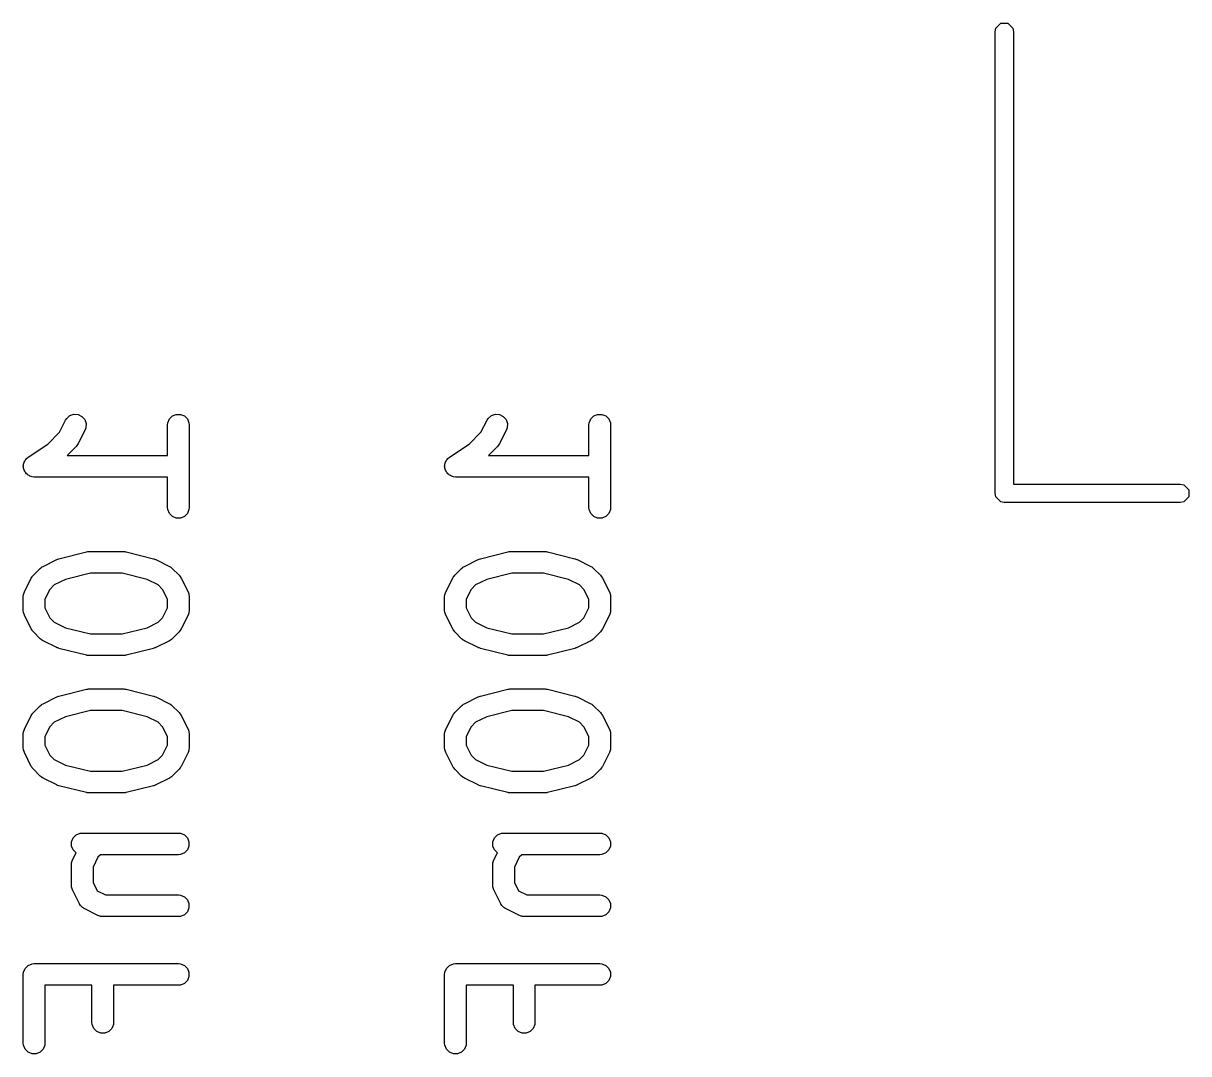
# Model space of a CAD drawing. Header units: millimetres. Extents: x 60 to 220, y -152 to -53.
# Drawn here: x 173.05 to 181.13, y -107.99 to -100.84 of the extents above; entities that cross this region are included whole.
import ezdxf

# ---------------------------------------------------------------- set-up
doc = ezdxf.new("R2010")
doc.units = ezdxf.units.MM
doc.layers.add('F.Silkscreen', color=41, linetype='CONTINUOUS', true_color=0xf2eda1)

msp = doc.modelspace()

# ---------------------------------------------------------------- linework, layer by layer
at = {"layer": 'F.Silkscreen', "linetype": 'CONTINUOUS'}
for p, q in [((179.7865, -100.9), (179.791334, -100.8757)), ((179.7865, -104.1), (179.7865, -100.9)), ((179.791334, -100.8757), (179.8257, -100.841334)), ((179.8257, -100.841334), (179.8743, -100.841334)), ((179.8743, -100.841334), (179.908666, -100.8757)), ((179.908666, -100.8757), (179.9135, -100.9)), ((179.9135, -100.9), (179.9135, -104.0365)), ((173.351283, -103.580468), (173.373391, -103.561295)), ((173.373391, -103.561295), (173.401152, -103.552041)), ((173.401152, -103.552041), (173.430342, -103.554115)), ((173.430342, -103.554115), (173.456517, -103.567203)), ((173.456517, -103.567203), (173.47569, -103.58931)), ((174.062459, -103.584784), (174.083151, -103.564092)), ((174.083151, -103.564092), (174.110187, -103.552893)), ((174.110187, -103.552893), (174.139451, -103.552893)), ((174.139451, -103.552893), (174.166487, -103.564092)), ((174.166487, -103.564092), (174.187179, -103.584784)), ((176.272283, -103.580468), (176.294391, -103.561295)), ((176.294391, -103.561295), (176.322152, -103.552041)), ((176.322152, -103.552041), (176.351342, -103.554115)), ((176.351342, -103.554115), (176.377517, -103.567203)), ((176.377517, -103.567203), (176.39669, -103.58931)), ((176.983459, -103.584784), (177.004151, -103.564092)), ((177.004151, -103.564092), (177.031187, -103.552893)), ((177.031187, -103.552893), (177.060451, -103.552893)), ((177.060451, -103.552893), (177.087487, -103.564092)), ((177.087487, -103.564092), (177.108179, -103.584784)), ((173.301275, -103.677263), (173.343451, -103.592911)), ((173.343451, -103.592911), (173.351283, -103.580468)), ((173.47569, -103.58931), (173.484944, -103.617072)), ((173.48287, -103.646262), (173.477615, -103.659993)), ((173.484944, -103.617072), (173.48287, -103.646262)), ((174.049819, -103.626452), (174.05126, -103.61182)), ((174.049819, -103.837166), (174.049819, -103.626452)), ((174.05126, -103.61182), (174.062459, -103.584784)), ((174.187179, -103.584784), (174.198378, -103.61182)), ((174.198378, -103.61182), (174.199819, -103.626452)), ((174.199819, -103.626452), (174.199819, -104.19788)), ((176.222275, -103.677263), (176.264451, -103.592911)), ((176.264451, -103.592911), (176.272283, -103.580468)), ((176.39669, -103.58931), (176.405944, -103.617072)), ((176.40387, -103.646262), (176.398615, -103.659993)), ((176.405944, -103.617072), (176.40387, -103.646262)), ((176.970819, -103.626452), (176.97226, -103.61182)), ((176.970819, -103.837166), (176.970819, -103.626452)), ((176.97226, -103.61182), (176.983459, -103.584784)), ((177.108179, -103.584784), (177.119378, -103.61182)), ((177.119378, -103.61182), (177.120819, -103.626452)), ((177.120819, -103.626452), (177.120819, -104.19788)), ((173.219894, -103.758643), (173.301275, -103.677263)), ((173.477615, -103.659993), (173.429996, -103.755231)), ((176.140894, -103.758643), (176.222275, -103.677263)), ((176.398615, -103.659993), (176.350996, -103.755231)), ((173.083216, -103.849762), (173.219894, -103.758643)), ((173.415947, -103.774723), (173.353504, -103.837166)), ((173.420667, -103.768972), (173.415947, -103.774723)), ((173.422164, -103.767674), (173.420667, -103.768972)), ((173.423583, -103.765419), (173.422164, -103.767674)), ((173.425275, -103.763358), (173.423583, -103.765419)), ((173.426033, -103.761525), (173.425275, -103.763358)), ((173.429996, -103.755231), (173.426033, -103.761525)), ((176.004216, -103.849762), (176.140894, -103.758643)), ((176.336947, -103.774723), (176.274504, -103.837166)), ((176.341667, -103.768972), (176.336947, -103.774723)), ((176.343164, -103.767674), (176.341667, -103.768972)), ((176.344583, -103.765419), (176.343164, -103.767674)), ((176.346275, -103.763358), (176.344583, -103.765419)), ((176.347033, -103.761525), (176.346275, -103.763358)), ((176.350996, -103.755231), (176.347033, -103.761525)), ((173.05126, -103.897534), (173.054101, -103.890673)), ((173.054101, -103.890673), (173.055558, -103.883393)), ((173.055558, -103.883393), (173.059646, -103.877287)), ((173.059646, -103.877287), (173.062459, -103.870498)), ((173.062459, -103.870498), (173.067709, -103.865247)), ((173.067709, -103.865247), (173.071841, -103.859078)), ((173.071841, -103.859078), (173.083099, -103.849857)), ((173.083099, -103.849857), (173.083151, -103.849806)), ((173.083151, -103.849806), (173.083173, -103.849796)), ((173.083173, -103.849796), (173.083216, -103.849762)), ((173.353504, -103.837166), (174.049819, -103.837166)), ((175.97226, -103.897534), (175.975101, -103.890673)), ((175.975101, -103.890673), (175.976558, -103.883393)), ((175.976558, -103.883393), (175.980646, -103.877287)), ((175.980646, -103.877287), (175.983459, -103.870498)), ((175.983459, -103.870498), (175.988709, -103.865247)), ((175.988709, -103.865247), (175.992841, -103.859078)), ((175.992841, -103.859078), (176.004099, -103.849857)), ((176.004099, -103.849857), (176.004151, -103.849806)), ((176.004151, -103.849806), (176.004173, -103.849796)), ((176.004173, -103.849796), (176.004216, -103.849762)), ((176.274504, -103.837166), (176.970819, -103.837166)), ((173.049819, -103.912087), (173.05126, -103.904882)), ((173.05126, -103.919371), (173.049819, -103.912087)), ((173.05126, -103.904882), (173.05126, -103.897534)), ((173.05126, -103.926798), (173.05126, -103.919371)), ((173.054072, -103.933586), (173.05126, -103.926798)), ((173.055498, -103.940795), (173.054072, -103.933586)), ((173.059617, -103.946973), (173.055498, -103.940795)), ((173.062459, -103.953834), (173.059617, -103.946973)), ((173.067654, -103.959029), (173.062459, -103.953834)), ((173.071731, -103.965144), (173.067654, -103.959029)), ((173.0779, -103.969275), (173.071731, -103.965144)), ((173.083151, -103.974526), (173.0779, -103.969275)), ((173.08994, -103.977338), (173.083151, -103.974526)), ((175.970819, -103.912087), (175.97226, -103.904882)), ((175.97226, -103.919371), (175.970819, -103.912087)), ((175.97226, -103.904882), (175.97226, -103.897534)), ((175.97226, -103.926798), (175.97226, -103.919371)), ((175.975072, -103.933586), (175.97226, -103.926798)), ((175.976498, -103.940795), (175.975072, -103.933586)), ((175.980617, -103.946973), (175.976498, -103.940795)), ((175.983459, -103.953834), (175.980617, -103.946973)), ((175.988654, -103.959029), (175.983459, -103.953834)), ((175.992731, -103.965144), (175.988654, -103.959029)), ((175.9989, -103.969275), (175.992731, -103.965144)), ((176.004151, -103.974526), (175.9989, -103.969275)), ((176.01094, -103.977338), (176.004151, -103.974526)), ((173.096046, -103.981427), (173.08994, -103.977338)), ((173.103326, -103.982883), (173.096046, -103.981427)), ((173.110187, -103.985725), (173.103326, -103.982883)), ((173.124663, -103.98715), (173.110187, -103.985725)), ((173.12474, -103.987166), (173.124663, -103.98715)), ((173.124766, -103.98716), (173.12474, -103.987166)), ((173.124819, -103.987166), (173.124766, -103.98716)), ((174.049819, -103.987166), (173.124819, -103.987166)), ((174.049819, -104.19788), (174.049819, -103.987166)), ((176.017046, -103.981427), (176.01094, -103.977338)), ((176.024326, -103.982883), (176.017046, -103.981427)), ((176.031187, -103.985725), (176.024326, -103.982883)), ((176.045663, -103.98715), (176.031187, -103.985725)), ((176.04574, -103.987166), (176.045663, -103.98715)), ((176.045766, -103.98716), (176.04574, -103.987166)), ((176.045819, -103.987166), (176.045766, -103.98716)), ((176.970819, -103.987166), (176.045819, -103.987166)), ((176.970819, -104.19788), (176.970819, -103.987166)), ((179.9135, -104.0365), (181.07, -104.0365)), ((181.07, -104.0365), (181.0943, -104.041334)), ((181.0943, -104.041334), (181.128666, -104.0757)), ((179.791334, -104.1243), (179.7865, -104.1)), ((179.8257, -104.158666), (179.791334, -104.1243)), ((181.128666, -104.1243), (181.0943, -104.158666)), ((181.128666, -104.0757), (181.128666, -104.1243)), ((174.05126, -104.212512), (174.049819, -104.19788)), ((174.062459, -104.239548), (174.05126, -104.212512)), ((174.198378, -104.212512), (174.187179, -104.239548)), ((174.199819, -104.19788), (174.198378, -104.212512)), ((176.97226, -104.212512), (176.970819, -104.19788)), ((176.983459, -104.239548), (176.97226, -104.212512)), ((177.119378, -104.212512), (177.108179, -104.239548)), ((177.120819, -104.19788), (177.119378, -104.212512)), ((179.85, -104.1635), (179.8257, -104.158666)), ((181.07, -104.1635), (179.85, -104.1635)), ((181.0943, -104.158666), (181.07, -104.1635)), ((174.083151, -104.26024), (174.062459, -104.239548)), ((174.110187, -104.271439), (174.083151, -104.26024)), ((174.139451, -104.271439), (174.110187, -104.271439)), ((174.166487, -104.26024), (174.139451, -104.271439)), ((174.187179, -104.239548), (174.166487, -104.26024)), ((177.004151, -104.26024), (176.983459, -104.239548)), ((177.031187, -104.271439), (177.004151, -104.26024)), ((177.060451, -104.271439), (177.031187, -104.271439)), ((177.087487, -104.26024), (177.060451, -104.271439)), ((177.108179, -104.239548), (177.087487, -104.26024)), ((173.297105, -104.553691), (173.487581, -104.506072)), ((173.487581, -104.506072), (173.490117, -104.505696)), ((173.490117, -104.505696), (173.491139, -104.505274)), ((173.491139, -104.505274), (173.496651, -104.504731)), ((173.496651, -104.504731), (173.502125, -104.503922)), ((173.502125, -104.503922), (173.503217, -104.504084)), ((173.503217, -104.504084), (173.505771, -104.503833)), ((173.505771, -104.503833), (173.743866, -104.503833)), ((173.743866, -104.503833), (173.746419, -104.504084)), ((173.746419, -104.504084), (173.747512, -104.503922)), ((173.747512, -104.503922), (173.752985, -104.504731)), ((173.752985, -104.504731), (173.758498, -104.505274)), ((173.758498, -104.505274), (173.759519, -104.505696)), ((173.759519, -104.505696), (173.762056, -104.506072)), ((173.762056, -104.506072), (173.952532, -104.553691)), ((176.218105, -104.553691), (176.408581, -104.506072)), ((176.408581, -104.506072), (176.411117, -104.505696)), ((176.411117, -104.505696), (176.412139, -104.505274)), ((176.412139, -104.505274), (176.417651, -104.504731)), ((176.417651, -104.504731), (176.423125, -104.503922)), ((176.423125, -104.503922), (176.424217, -104.504084)), ((176.424217, -104.504084), (176.426771, -104.503833)), ((176.426771, -104.503833), (176.664866, -104.503833)), ((176.664866, -104.503833), (176.667419, -104.504084)), ((176.667419, -104.504084), (176.668512, -104.503922)), ((176.668512, -104.503922), (176.673985, -104.504731)), ((176.673985, -104.504731), (176.679498, -104.505274)), ((176.679498, -104.505274), (176.680519, -104.505696)), ((176.680519, -104.505696), (176.683056, -104.506072)), ((176.683056, -104.506072), (176.873532, -104.553691)), ((173.119405, -104.668657), (173.167024, -104.621038)), ((173.167024, -104.621038), (173.172773, -104.616319)), ((173.172773, -104.616319), (173.174073, -104.614821)), ((173.174073, -104.614821), (173.176332, -104.613399)), ((173.176332, -104.613399), (173.178389, -104.611711)), ((173.178389, -104.611711), (173.180216, -104.610953)), ((173.180216, -104.610953), (173.186516, -104.606989)), ((173.186516, -104.606989), (173.281754, -104.55937)), ((173.281754, -104.55937), (173.282823, -104.55896)), ((173.282823, -104.55896), (173.283259, -104.558638)), ((173.283259, -104.558638), (173.289395, -104.556445)), ((173.289395, -104.556445), (173.295485, -104.554115)), ((173.295485, -104.554115), (173.296025, -104.554076)), ((173.296025, -104.554076), (173.297105, -104.553691)), ((173.952532, -104.553691), (173.953611, -104.554076)), ((173.953611, -104.554076), (173.954151, -104.554115)), ((173.954151, -104.554115), (173.960232, -104.556442)), ((173.960232, -104.556442), (173.966378, -104.558638)), ((173.966378, -104.558638), (173.966813, -104.55896)), ((173.966813, -104.55896), (173.967883, -104.55937)), ((173.967883, -104.55937), (174.063121, -104.606989)), ((174.063121, -104.606989), (174.069417, -104.610952)), ((174.069417, -104.610952), (174.071247, -104.61171)), ((174.071247, -104.61171), (174.073305, -104.613399)), ((174.073305, -104.613399), (174.075564, -104.614821)), ((174.075564, -104.614821), (174.076863, -104.616319)), ((174.076863, -104.616319), (174.082612, -104.621037)), ((174.082612, -104.621037), (174.130232, -104.668656)), ((176.040405, -104.668657), (176.088024, -104.621038)), ((176.088024, -104.621038), (176.093773, -104.616319)), ((176.093773, -104.616319), (176.095073, -104.614821)), ((176.095073, -104.614821), (176.097332, -104.613399)), ((176.097332, -104.613399), (176.099389, -104.611711)), ((176.099389, -104.611711), (176.101216, -104.610953)), ((176.101216, -104.610953), (176.107516, -104.606989)), ((176.107516, -104.606989), (176.202754, -104.55937)), ((176.202754, -104.55937), (176.203823, -104.55896)), ((176.203823, -104.55896), (176.204259, -104.558638)), ((176.204259, -104.558638), (176.210395, -104.556445)), ((176.210395, -104.556445), (176.216485, -104.554115)), ((176.216485, -104.554115), (176.217025, -104.554076)), ((176.217025, -104.554076), (176.218105, -104.553691)), ((176.873532, -104.553691), (176.874611, -104.554076)), ((176.874611, -104.554076), (176.875151, -104.554115)), ((176.875151, -104.554115), (176.881232, -104.556442)), ((176.881232, -104.556442), (176.887378, -104.558638)), ((176.887378, -104.558638), (176.887813, -104.55896)), ((176.887813, -104.55896), (176.888883, -104.55937)), ((176.888883, -104.55937), (176.984121, -104.606989)), ((176.984121, -104.606989), (176.990417, -104.610952)), ((176.990417, -104.610952), (176.992247, -104.61171)), ((176.992247, -104.61171), (176.994305, -104.613399)), ((176.994305, -104.613399), (176.996564, -104.614821)), ((176.996564, -104.614821), (176.997863, -104.616319)), ((176.997863, -104.616319), (177.003612, -104.621037)), ((177.003612, -104.621037), (177.051232, -104.668656)), ((173.057737, -104.783387), (173.105356, -104.688149)), ((173.105356, -104.688149), (173.10932, -104.681849)), ((173.10932, -104.681849), (173.110078, -104.680022)), ((173.110078, -104.680022), (173.111766, -104.677965)), ((173.111766, -104.677965), (173.113188, -104.675706)), ((173.113188, -104.675706), (173.114686, -104.674406)), ((173.114686, -104.674406), (173.119405, -104.668657)), ((173.341471, -104.697216), (173.264484, -104.73571)), ((173.515005, -104.653833), (173.341471, -104.697216)), ((173.734632, -104.653833), (173.515005, -104.653833)), ((173.908166, -104.697216), (173.734632, -104.653833)), ((173.985153, -104.73571), (173.908166, -104.697216)), ((174.130232, -104.668656), (174.13495, -104.674405)), ((174.13495, -104.674405), (174.13645, -104.675706)), ((174.13645, -104.675706), (174.137872, -104.677965)), ((174.137872, -104.677965), (174.13956, -104.680022)), ((174.13956, -104.680022), (174.140317, -104.681849)), ((174.140317, -104.681849), (174.144282, -104.688149)), ((174.144282, -104.688149), (174.191901, -104.783387)), ((175.978737, -104.783387), (176.026356, -104.688149)), ((176.026356, -104.688149), (176.03032, -104.681849)), ((176.03032, -104.681849), (176.031078, -104.680022)), ((176.031078, -104.680022), (176.032766, -104.677965)), ((176.032766, -104.677965), (176.034188, -104.675706)), ((176.034188, -104.675706), (176.035686, -104.674406)), ((176.035686, -104.674406), (176.040405, -104.668657)), ((176.262471, -104.697216), (176.185484, -104.73571)), ((176.436005, -104.653833), (176.262471, -104.697216)), ((176.655632, -104.653833), (176.436005, -104.653833)), ((176.829166, -104.697216), (176.655632, -104.653833)), ((176.906153, -104.73571), (176.829166, -104.697216)), ((177.051232, -104.668656), (177.05595, -104.674405)), ((177.05595, -104.674405), (177.05745, -104.675706)), ((177.05745, -104.675706), (177.058872, -104.677965)), ((177.058872, -104.677965), (177.06056, -104.680022)), ((177.06056, -104.680022), (177.061317, -104.681849)), ((177.061317, -104.681849), (177.065282, -104.688149)), ((177.065282, -104.688149), (177.112901, -104.783387)), ((173.234077, -104.766117), (173.199819, -104.834633)), ((173.264484, -104.73571), (173.234077, -104.766117)), ((174.015561, -104.766117), (173.985153, -104.73571)), ((174.049819, -104.834633), (174.015561, -104.766117)), ((176.155077, -104.766117), (176.120819, -104.834633)), ((176.185484, -104.73571), (176.155077, -104.766117)), ((176.936561, -104.766117), (176.906153, -104.73571)), ((176.970819, -104.834633), (176.936561, -104.766117)), ((173.049819, -104.816928), (173.05126, -104.802296)), ((173.049819, -104.912166), (173.049819, -104.816928)), ((173.05126, -104.802296), (173.052291, -104.799806)), ((173.052291, -104.799806), (173.052482, -104.797119)), ((173.052482, -104.797119), (173.057737, -104.783387)), ((173.199819, -104.834633), (173.199819, -104.894461)), ((174.049819, -104.894461), (174.049819, -104.834633)), ((174.191901, -104.783387), (174.197156, -104.797118)), ((174.197156, -104.797118), (174.197347, -104.799807)), ((174.197347, -104.799807), (174.198378, -104.802296)), ((174.198378, -104.802296), (174.199819, -104.816928)), ((174.199819, -104.816928), (174.199819, -104.912166)), ((175.970819, -104.816928), (175.97226, -104.802296)), ((175.970819, -104.912166), (175.970819, -104.816928)), ((175.97226, -104.802296), (175.973291, -104.799806)), ((175.973291, -104.799806), (175.973482, -104.797119)), ((175.973482, -104.797119), (175.978737, -104.783387)), ((176.120819, -104.834633), (176.120819, -104.894461)), ((176.970819, -104.894461), (176.970819, -104.834633)), ((177.112901, -104.783387), (177.118156, -104.797118)), ((177.118156, -104.797118), (177.118347, -104.799807)), ((177.118347, -104.799807), (177.119378, -104.802296)), ((177.119378, -104.802296), (177.120819, -104.816928)), ((177.120819, -104.816928), (177.120819, -104.912166)), ((173.05126, -104.926798), (173.049819, -104.912166)), ((173.052291, -104.929287), (173.05126, -104.926798)), ((173.052482, -104.931975), (173.052291, -104.929287)), ((173.057737, -104.945707), (173.052482, -104.931975)), ((173.199819, -104.894461), (173.234077, -104.962977)), ((174.015561, -104.962976), (174.049819, -104.894461)), ((174.197156, -104.931976), (174.191901, -104.945707)), ((174.197347, -104.929286), (174.197156, -104.931976)), ((174.198378, -104.926798), (174.197347, -104.929286)), ((174.199819, -104.912166), (174.198378, -104.926798)), ((175.97226, -104.926798), (175.970819, -104.912166)), ((175.973291, -104.929287), (175.97226, -104.926798)), ((175.973482, -104.931975), (175.973291, -104.929287)), ((175.978737, -104.945707), (175.973482, -104.931975)), ((176.120819, -104.894461), (176.155077, -104.962977)), ((176.936561, -104.962976), (176.970819, -104.894461)), ((177.118156, -104.931976), (177.112901, -104.945707)), ((177.118347, -104.929286), (177.118156, -104.931976)), ((177.119378, -104.926798), (177.118347, -104.929286)), ((177.120819, -104.912166), (177.119378, -104.926798)), ((173.105356, -105.040945), (173.057737, -104.945707)), ((173.234077, -104.962977), (173.264484, -104.993384)), ((173.264484, -104.993384), (173.341471, -105.031877)), ((173.908166, -105.031877), (173.985153, -104.993383)), ((173.985153, -104.993383), (174.015561, -104.962976)), ((174.191901, -104.945707), (174.144282, -105.040945)), ((176.026356, -105.040945), (175.978737, -104.945707)), ((176.155077, -104.962977), (176.185484, -104.993384)), ((176.185484, -104.993384), (176.262471, -105.031877)), ((176.829166, -105.031877), (176.906153, -104.993383)), ((176.906153, -104.993383), (176.936561, -104.962976)), ((177.112901, -104.945707), (177.065282, -105.040945)), ((173.10932, -105.047244), (173.105356, -105.040945)), ((173.110078, -105.049072), (173.10932, -105.047244)), ((173.111766, -105.051128), (173.110078, -105.049072)), ((173.113188, -105.053388), (173.111766, -105.051128)), ((173.114686, -105.054687), (173.113188, -105.053388)), ((173.119405, -105.060437), (173.114686, -105.054687)), ((173.167024, -105.108056), (173.119405, -105.060437)), ((173.341471, -105.031877), (173.515005, -105.075261)), ((173.515005, -105.075261), (173.734632, -105.075261)), ((173.734632, -105.075261), (173.908166, -105.031877)), ((174.130232, -105.060438), (174.082612, -105.108057)), ((174.13495, -105.054688), (174.130232, -105.060438)), ((174.13645, -105.053388), (174.13495, -105.054688)), ((174.137872, -105.051128), (174.13645, -105.053388)), ((174.13956, -105.049072), (174.137872, -105.051128)), ((174.140317, -105.047244), (174.13956, -105.049072)), ((174.144282, -105.040945), (174.140317, -105.047244)), ((176.03032, -105.047244), (176.026356, -105.040945)), ((176.031078, -105.049072), (176.03032, -105.047244)), ((176.032766, -105.051128), (176.031078, -105.049072)), ((176.034188, -105.053388), (176.032766, -105.051128)), ((176.035686, -105.054687), (176.034188, -105.053388)), ((176.040405, -105.060437), (176.035686, -105.054687)), ((176.088024, -105.108056), (176.040405, -105.060437)), ((176.262471, -105.031877), (176.436005, -105.075261)), ((176.436005, -105.075261), (176.655632, -105.075261)), ((176.655632, -105.075261), (176.829166, -105.031877)), ((177.051232, -105.060438), (177.003612, -105.108057)), ((177.05595, -105.054688), (177.051232, -105.060438)), ((177.05745, -105.053388), (177.05595, -105.054688)), ((177.058872, -105.051128), (177.05745, -105.053388)), ((177.06056, -105.049072), (177.058872, -105.051128)), ((177.061317, -105.047244), (177.06056, -105.049072)), ((177.065282, -105.040945), (177.061317, -105.047244)), ((173.172773, -105.112774), (173.167024, -105.108056)), ((173.174073, -105.114273), (173.172773, -105.112774)), ((173.176332, -105.115694), (173.174073, -105.114273)), ((173.178389, -105.117383), (173.176332, -105.115694)), ((173.180216, -105.11814), (173.178389, -105.117383)), ((173.186516, -105.122105), (173.180216, -105.11814)), ((173.281754, -105.169724), (173.186516, -105.122105)), ((173.282823, -105.170133), (173.281754, -105.169724)), ((173.283259, -105.170456), (173.282823, -105.170133)), ((173.289395, -105.172648), (173.283259, -105.170456)), ((173.295485, -105.174979), (173.289395, -105.172648)), ((173.296025, -105.175017), (173.295485, -105.174979)), ((173.297105, -105.175403), (173.296025, -105.175017)), ((173.487581, -105.223022), (173.297105, -105.175403)), ((173.952532, -105.175403), (173.762056, -105.223022)), ((173.953611, -105.175017), (173.952532, -105.175403)), ((173.954151, -105.174979), (173.953611, -105.175017)), ((173.960232, -105.172651), (173.954151, -105.174979)), ((173.966378, -105.170456), (173.960232, -105.172651)), ((173.966813, -105.170133), (173.966378, -105.170456)), ((173.967883, -105.169724), (173.966813, -105.170133)), ((174.063121, -105.122105), (173.967883, -105.169724)), ((174.069417, -105.118141), (174.063121, -105.122105)), ((174.071247, -105.117384), (174.069417, -105.118141)), ((174.073305, -105.115694), (174.071247, -105.117384)), ((174.075564, -105.114273), (174.073305, -105.115694)), ((174.076863, -105.112774), (174.075564, -105.114273)), ((174.082612, -105.108057), (174.076863, -105.112774)), ((176.093773, -105.112774), (176.088024, -105.108056)), ((176.095073, -105.114273), (176.093773, -105.112774)), ((176.097332, -105.115694), (176.095073, -105.114273)), ((176.099389, -105.117383), (176.097332, -105.115694)), ((176.101216, -105.11814), (176.099389, -105.117383)), ((176.107516, -105.122105), (176.101216, -105.11814)), ((176.202754, -105.169724), (176.107516, -105.122105)), ((176.203823, -105.170133), (176.202754, -105.169724)), ((176.204259, -105.170456), (176.203823, -105.170133)), ((176.210395, -105.172648), (176.204259, -105.170456)), ((176.216485, -105.174979), (176.210395, -105.172648)), ((176.217025, -105.175017), (176.216485, -105.174979)), ((176.218105, -105.175403), (176.217025, -105.175017)), ((176.408581, -105.223022), (176.218105, -105.175403)), ((176.873532, -105.175403), (176.683056, -105.223022)), ((176.874611, -105.175017), (176.873532, -105.175403)), ((176.875151, -105.174979), (176.874611, -105.175017)), ((176.881232, -105.172651), (176.875151, -105.174979)), ((176.887378, -105.170456), (176.881232, -105.172651)), ((176.887813, -105.170133), (176.887378, -105.170456)), ((176.888883, -105.169724), (176.887813, -105.170133)), ((176.984121, -105.122105), (176.888883, -105.169724)), ((176.990417, -105.118141), (176.984121, -105.122105)), ((176.992247, -105.117384), (176.990417, -105.118141)), ((176.994305, -105.115694), (176.992247, -105.117384)), ((176.996564, -105.114273), (176.994305, -105.115694)), ((176.997863, -105.112774), (176.996564, -105.114273)), ((177.003612, -105.108057), (176.997863, -105.112774)), ((173.490117, -105.223397), (173.487581, -105.223022)), ((173.491139, -105.22382), (173.490117, -105.223397)), ((173.496651, -105.224362), (173.491139, -105.22382)), ((173.502125, -105.225172), (173.496651, -105.224362)), ((173.503217, -105.225009), (173.502125, -105.225172)), ((173.505771, -105.225261), (173.503217, -105.225009)), ((173.743866, -105.225261), (173.505771, -105.225261)), ((173.746419, -105.225009), (173.743866, -105.225261)), ((173.747512, -105.225172), (173.746419, -105.225009)), ((173.752985, -105.224362), (173.747512, -105.225172)), ((173.758498, -105.22382), (173.752985, -105.224362)), ((173.759519, -105.223397), (173.758498, -105.22382)), ((173.762056, -105.223022), (173.759519, -105.223397)), ((176.411117, -105.223397), (176.408581, -105.223022)), ((176.412139, -105.22382), (176.411117, -105.223397)), ((176.417651, -105.224362), (176.412139, -105.22382)), ((176.423125, -105.225172), (176.417651, -105.224362)), ((176.424217, -105.225009), (176.423125, -105.225172)), ((176.426771, -105.225261), (176.424217, -105.225009)), ((176.664866, -105.225261), (176.426771, -105.225261)), ((176.667419, -105.225009), (176.664866, -105.225261)), ((176.668512, -105.225172), (176.667419, -105.225009)), ((176.673985, -105.224362), (176.668512, -105.225172)), ((176.679498, -105.22382), (176.673985, -105.224362)), ((176.680519, -105.223397), (176.679498, -105.22382)), ((176.683056, -105.223022), (176.680519, -105.223397)), ((173.283259, -105.511019), (173.289395, -105.508826)), ((173.289395, -105.508826), (173.295485, -105.506496)), ((173.295485, -105.506496), (173.296025, -105.506457)), ((173.296025, -105.506457), (173.297105, -105.506072)), ((173.297105, -105.506072), (173.487581, -105.458453)), ((173.487581, -105.458453), (173.490117, -105.458077)), ((173.490117, -105.458077), (173.491139, -105.457655)), ((173.491139, -105.457655), (173.496651, -105.457112)), ((173.496651, -105.457112), (173.502125, -105.456303)), ((173.502125, -105.456303), (173.503217, -105.456465)), ((173.503217, -105.456465), (173.505771, -105.456214)), ((173.505771, -105.456214), (173.743866, -105.456214)), ((173.743866, -105.456214), (173.746419, -105.456465)), ((173.746419, -105.456465), (173.747512, -105.456303)), ((173.747512, -105.456303), (173.752985, -105.457112)), ((173.752985, -105.457112), (173.758498, -105.457655)), ((173.758498, -105.457655), (173.759519, -105.458077)), ((173.759519, -105.458077), (173.762056, -105.458453)), ((173.762056, -105.458453), (173.952532, -105.506072)), ((173.952532, -105.506072), (173.953611, -105.506457)), ((173.953611, -105.506457), (173.954151, -105.506496)), ((173.954151, -105.506496), (173.960232, -105.508823)), ((173.960232, -105.508823), (173.966378, -105.511019)), ((176.204259, -105.511019), (176.210395, -105.508826)), ((176.210395, -105.508826), (176.216485, -105.506496)), ((176.216485, -105.506496), (176.217025, -105.506457)), ((176.217025, -105.506457), (176.218105, -105.506072)), ((176.218105, -105.506072), (176.408581, -105.458453)), ((176.408581, -105.458453), (176.411117, -105.458077)), ((176.411117, -105.458077), (176.412139, -105.457655)), ((176.412139, -105.457655), (176.417651, -105.457112)), ((176.417651, -105.457112), (176.423125, -105.456303)), ((176.423125, -105.456303), (176.424217, -105.456465)), ((176.424217, -105.456465), (176.426771, -105.456214)), ((176.426771, -105.456214), (176.664866, -105.456214)), ((176.664866, -105.456214), (176.667419, -105.456465)), ((176.667419, -105.456465), (176.668512, -105.456303)), ((176.668512, -105.456303), (176.673985, -105.457112)), ((176.673985, -105.457112), (176.679498, -105.457655)), ((176.679498, -105.457655), (176.680519, -105.458077)), ((176.680519, -105.458077), (176.683056, -105.458453)), ((176.683056, -105.458453), (176.873532, -105.506072)), ((176.873532, -105.506072), (176.874611, -105.506457)), ((176.874611, -105.506457), (176.875151, -105.506496)), ((176.875151, -105.506496), (176.881232, -105.508823)), ((176.881232, -105.508823), (176.887378, -105.511019)), ((173.119405, -105.621038), (173.167024, -105.573419)), ((173.167024, -105.573419), (173.172773, -105.5687)), ((173.172773, -105.5687), (173.174073, -105.567202)), ((173.174073, -105.567202), (173.176332, -105.56578)), ((173.176332, -105.56578), (173.178389, -105.564092)), ((173.178389, -105.564092), (173.180216, -105.563334)), ((173.180216, -105.563334), (173.186516, -105.55937)), ((173.186516, -105.55937), (173.281754, -105.511751)), ((173.281754, -105.511751), (173.282823, -105.511341)), ((173.282823, -105.511341), (173.283259, -105.511019)), ((173.966378, -105.511019), (173.966813, -105.511341)), ((173.966813, -105.511341), (173.967883, -105.511751)), ((173.967883, -105.511751), (174.063121, -105.55937)), ((174.063121, -105.55937), (174.069417, -105.563333)), ((174.069417, -105.563333), (174.071247, -105.564091)), ((174.071247, -105.564091), (174.073305, -105.56578)), ((174.073305, -105.56578), (174.075564, -105.567202)), ((174.075564, -105.567202), (174.076863, -105.5687)), ((174.076863, -105.5687), (174.082612, -105.573418)), ((174.082612, -105.573418), (174.130232, -105.621037)), ((176.040405, -105.621038), (176.088024, -105.573419)), ((176.088024, -105.573419), (176.093773, -105.5687)), ((176.093773, -105.5687), (176.095073, -105.567202)), ((176.095073, -105.567202), (176.097332, -105.56578)), ((176.097332, -105.56578), (176.099389, -105.564092)), ((176.099389, -105.564092), (176.101216, -105.563334)), ((176.101216, -105.563334), (176.107516, -105.55937)), ((176.107516, -105.55937), (176.202754, -105.511751)), ((176.202754, -105.511751), (176.203823, -105.511341)), ((176.203823, -105.511341), (176.204259, -105.511019)), ((176.887378, -105.511019), (176.887813, -105.511341)), ((176.887813, -105.511341), (176.888883, -105.511751)), ((176.888883, -105.511751), (176.984121, -105.55937)), ((176.984121, -105.55937), (176.990417, -105.563333)), ((176.990417, -105.563333), (176.992247, -105.564091)), ((176.992247, -105.564091), (176.994305, -105.56578)), ((176.994305, -105.56578), (176.996564, -105.567202)), ((176.996564, -105.567202), (176.997863, -105.5687)), ((176.997863, -105.5687), (177.003612, -105.573418)), ((177.003612, -105.573418), (177.051232, -105.621037)), ((173.057737, -105.735768), (173.105356, -105.64053)), ((173.105356, -105.64053), (173.10932, -105.63423)), ((173.10932, -105.63423), (173.110078, -105.632403)), ((173.110078, -105.632403), (173.111766, -105.630346)), ((173.111766, -105.630346), (173.113188, -105.628087)), ((173.113188, -105.628087), (173.114686, -105.626787)), ((173.114686, -105.626787), (173.119405, -105.621038)), ((173.341471, -105.649597), (173.264484, -105.688091)), ((173.515005, -105.606214), (173.341471, -105.649597)), ((173.734632, -105.606214), (173.515005, -105.606214)), ((173.908166, -105.649597), (173.734632, -105.606214)), ((173.985153, -105.688091), (173.908166, -105.649597)), ((174.130232, -105.621037), (174.13495, -105.626786)), ((174.13495, -105.626786), (174.13645, -105.628087)), ((174.13645, -105.628087), (174.137872, -105.630346)), ((174.137872, -105.630346), (174.13956, -105.632403)), ((174.13956, -105.632403), (174.140317, -105.63423)), ((174.140317, -105.63423), (174.144282, -105.64053)), ((174.144282, -105.64053), (174.191901, -105.735768)), ((175.978737, -105.735768), (176.026356, -105.64053)), ((176.026356, -105.64053), (176.03032, -105.63423)), ((176.03032, -105.63423), (176.031078, -105.632403)), ((176.031078, -105.632403), (176.032766, -105.630346)), ((176.032766, -105.630346), (176.034188, -105.628087)), ((176.034188, -105.628087), (176.035686, -105.626787)), ((176.035686, -105.626787), (176.040405, -105.621038)), ((176.262471, -105.649597), (176.185484, -105.688091)), ((176.436005, -105.606214), (176.262471, -105.649597)), ((176.655632, -105.606214), (176.436005, -105.606214)), ((176.829166, -105.649597), (176.655632, -105.606214)), ((176.906153, -105.688091), (176.829166, -105.649597)), ((177.051232, -105.621037), (177.05595, -105.626786)), ((177.05595, -105.626786), (177.05745, -105.628087)), ((177.05745, -105.628087), (177.058872, -105.630346)), ((177.058872, -105.630346), (177.06056, -105.632403)), ((177.06056, -105.632403), (177.061317, -105.63423)), ((177.061317, -105.63423), (177.065282, -105.64053)), ((177.065282, -105.64053), (177.112901, -105.735768)), ((173.052291, -105.752187), (173.052482, -105.7495)), ((173.052482, -105.7495), (173.057737, -105.735768)), ((173.234077, -105.718498), (173.199819, -105.787014)), ((173.264484, -105.688091), (173.234077, -105.718498)), ((174.015561, -105.718498), (173.985153, -105.688091)), ((174.049819, -105.787014), (174.015561, -105.718498)), ((174.191901, -105.735768), (174.197156, -105.749499)), ((174.197156, -105.749499), (174.197347, -105.752188)), ((175.973291, -105.752187), (175.973482, -105.7495)), ((175.973482, -105.7495), (175.978737, -105.735768)), ((176.155077, -105.718498), (176.120819, -105.787014)), ((176.185484, -105.688091), (176.155077, -105.718498)), ((176.936561, -105.718498), (176.906153, -105.688091)), ((176.970819, -105.787014), (176.936561, -105.718498)), ((177.112901, -105.735768), (177.118156, -105.749499)), ((177.118156, -105.749499), (177.118347, -105.752188)), ((173.049819, -105.769309), (173.05126, -105.754677)), ((173.049819, -105.864547), (173.049819, -105.769309)), ((173.05126, -105.754677), (173.052291, -105.752187)), ((173.199819, -105.787014), (173.199819, -105.846842)), ((174.049819, -105.846842), (174.049819, -105.787014)), ((174.197347, -105.752188), (174.198378, -105.754677)), ((174.198378, -105.754677), (174.199819, -105.769309)), ((174.199819, -105.769309), (174.199819, -105.864547)), ((175.970819, -105.769309), (175.97226, -105.754677)), ((175.970819, -105.864547), (175.970819, -105.769309)), ((175.97226, -105.754677), (175.973291, -105.752187)), ((176.120819, -105.787014), (176.120819, -105.846842)), ((176.970819, -105.846842), (176.970819, -105.787014)), ((177.118347, -105.752188), (177.119378, -105.754677)), ((177.119378, -105.754677), (177.120819, -105.769309)), ((177.120819, -105.769309), (177.120819, -105.864547)), ((173.05126, -105.879179), (173.049819, -105.864547)), ((173.052291, -105.881668), (173.05126, -105.879179)), ((173.052482, -105.884356), (173.052291, -105.881668)), ((173.057737, -105.898088), (173.052482, -105.884356)), ((173.105356, -105.993326), (173.057737, -105.898088)), ((173.199819, -105.846842), (173.234077, -105.915358)), ((174.015561, -105.915357), (174.049819, -105.846842)), ((174.191901, -105.898088), (174.144282, -105.993326)), ((174.197156, -105.884357), (174.191901, -105.898088)), ((174.197347, -105.881667), (174.197156, -105.884357)), ((174.198378, -105.879179), (174.197347, -105.881667)), ((174.199819, -105.864547), (174.198378, -105.879179)), ((175.97226, -105.879179), (175.970819, -105.864547)), ((175.973291, -105.881668), (175.97226, -105.879179)), ((175.973482, -105.884356), (175.973291, -105.881668)), ((175.978737, -105.898088), (175.973482, -105.884356)), ((176.026356, -105.993326), (175.978737, -105.898088)), ((176.120819, -105.846842), (176.155077, -105.915358)), ((176.936561, -105.915357), (176.970819, -105.846842)), ((177.112901, -105.898088), (177.065282, -105.993326)), ((177.118156, -105.884357), (177.112901, -105.898088)), ((177.118347, -105.881667), (177.118156, -105.884357)), ((177.119378, -105.879179), (177.118347, -105.881667)), ((177.120819, -105.864547), (177.119378, -105.879179)), ((173.10932, -105.999625), (173.105356, -105.993326)), ((173.234077, -105.915358), (173.264484, -105.945765)), ((173.264484, -105.945765), (173.341471, -105.984258)), ((173.341471, -105.984258), (173.515005, -106.027642)), ((173.734632, -106.027642), (173.908166, -105.984258)), ((173.908166, -105.984258), (173.985153, -105.945764)), ((173.985153, -105.945764), (174.015561, -105.915357)), ((174.144282, -105.993326), (174.140317, -105.999625)), ((176.03032, -105.999625), (176.026356, -105.993326)), ((176.155077, -105.915358), (176.185484, -105.945765)), ((176.185484, -105.945765), (176.262471, -105.984258)), ((176.262471, -105.984258), (176.436005, -106.027642)), ((176.655632, -106.027642), (176.829166, -105.984258)), ((176.829166, -105.984258), (176.906153, -105.945764)), ((176.906153, -105.945764), (176.936561, -105.915357)), ((177.065282, -105.993326), (177.061317, -105.999625)), ((173.110078, -106.001453), (173.10932, -105.999625)), ((173.111766, -106.003509), (173.110078, -106.001453)), ((173.113188, -106.005769), (173.111766, -106.003509)), ((173.114686, -106.007068), (173.113188, -106.005769)), ((173.119405, -106.012818), (173.114686, -106.007068)), ((173.167024, -106.060437), (173.119405, -106.012818)), ((173.172773, -106.065155), (173.167024, -106.060437)), ((173.174073, -106.066654), (173.172773, -106.065155)), ((173.176332, -106.068075), (173.174073, -106.066654)), ((173.178389, -106.069764), (173.176332, -106.068075)), ((173.180216, -106.070521), (173.178389, -106.069764)), ((173.186516, -106.074486), (173.180216, -106.070521)), ((173.281754, -106.122105), (173.186516, -106.074486)), ((173.515005, -106.027642), (173.734632, -106.027642)), ((174.063121, -106.074486), (173.967883, -106.122105)), ((174.069417, -106.070522), (174.063121, -106.074486)), ((174.071247, -106.069765), (174.069417, -106.070522)), ((174.073305, -106.068075), (174.071247, -106.069765)), ((174.075564, -106.066654), (174.073305, -106.068075)), ((174.076863, -106.065155), (174.075564, -106.066654)), ((174.082612, -106.060438), (174.076863, -106.065155)), ((174.130232, -106.012819), (174.082612, -106.060438)), ((174.13495, -106.007069), (174.130232, -106.012819)), ((174.13645, -106.005769), (174.13495, -106.007069)), ((174.137872, -106.003509), (174.13645, -106.005769)), ((174.13956, -106.001453), (174.137872, -106.003509)), ((174.140317, -105.999625), (174.13956, -106.001453)), ((176.031078, -106.001453), (176.03032, -105.999625)), ((176.032766, -106.003509), (176.031078, -106.001453)), ((176.034188, -106.005769), (176.032766, -106.003509)), ((176.035686, -106.007068), (176.034188, -106.005769)), ((176.040405, -106.012818), (176.035686, -106.007068)), ((176.088024, -106.060437), (176.040405, -106.012818)), ((176.093773, -106.065155), (176.088024, -106.060437)), ((176.095073, -106.066654), (176.093773, -106.065155)), ((176.097332, -106.068075), (176.095073, -106.066654)), ((176.099389, -106.069764), (176.097332, -106.068075)), ((176.101216, -106.070521), (176.099389, -106.069764)), ((176.107516, -106.074486), (176.101216, -106.070521)), ((176.202754, -106.122105), (176.107516, -106.074486)), ((176.436005, -106.027642), (176.655632, -106.027642)), ((176.984121, -106.074486), (176.888883, -106.122105)), ((176.990417, -106.070522), (176.984121, -106.074486)), ((176.992247, -106.069765), (176.990417, -106.070522)), ((176.994305, -106.068075), (176.992247, -106.069765)), ((176.996564, -106.066654), (176.994305, -106.068075)), ((176.997863, -106.065155), (176.996564, -106.066654)), ((177.003612, -106.060438), (176.997863, -106.065155)), ((177.051232, -106.012819), (177.003612, -106.060438)), ((177.05595, -106.007069), (177.051232, -106.012819)), ((177.05745, -106.005769), (177.05595, -106.007069)), ((177.058872, -106.003509), (177.05745, -106.005769)), ((177.06056, -106.001453), (177.058872, -106.003509)), ((177.061317, -105.999625), (177.06056, -106.001453)), ((173.282823, -106.122514), (173.281754, -106.122105)), ((173.283259, -106.122837), (173.282823, -106.122514)), ((173.289395, -106.125029), (173.283259, -106.122837)), ((173.295485, -106.12736), (173.289395, -106.125029)), ((173.296025, -106.127398), (173.295485, -106.12736)), ((173.297105, -106.127784), (173.296025, -106.127398)), ((173.487581, -106.175403), (173.297105, -106.127784)), ((173.952532, -106.127784), (173.762056, -106.175403)), ((173.953611, -106.127398), (173.952532, -106.127784)), ((173.954151, -106.12736), (173.953611, -106.127398)), ((173.960232, -106.125032), (173.954151, -106.12736)), ((173.966378, -106.122837), (173.960232, -106.125032)), ((173.966813, -106.122514), (173.966378, -106.122837)), ((173.967883, -106.122105), (173.966813, -106.122514)), ((176.203823, -106.122514), (176.202754, -106.122105)), ((176.204259, -106.122837), (176.203823, -106.122514)), ((176.210395, -106.125029), (176.204259, -106.122837)), ((176.216485, -106.12736), (176.210395, -106.125029)), ((176.217025, -106.127398), (176.216485, -106.12736)), ((176.218105, -106.127784), (176.217025, -106.127398)), ((176.408581, -106.175403), (176.218105, -106.127784)), ((176.873532, -106.127784), (176.683056, -106.175403)), ((176.874611, -106.127398), (176.873532, -106.127784)), ((176.875151, -106.12736), (176.874611, -106.127398)), ((176.881232, -106.125032), (176.875151, -106.12736)), ((176.887378, -106.122837), (176.881232, -106.125032)), ((176.887813, -106.122514), (176.887378, -106.122837)), ((176.888883, -106.122105), (176.887813, -106.122514)), ((173.490117, -106.175778), (173.487581, -106.175403)), ((173.491139, -106.176201), (173.490117, -106.175778)), ((173.496651, -106.176743), (173.491139, -106.176201)), ((173.502125, -106.177553), (173.496651, -106.176743)), ((173.503217, -106.17739), (173.502125, -106.177553)), ((173.505771, -106.177642), (173.503217, -106.17739)), ((173.743866, -106.177642), (173.505771, -106.177642)), ((173.746419, -106.17739), (173.743866, -106.177642)), ((173.747512, -106.177553), (173.746419, -106.17739)), ((173.752985, -106.176743), (173.747512, -106.177553)), ((173.758498, -106.176201), (173.752985, -106.176743)), ((173.759519, -106.175778), (173.758498, -106.176201)), ((173.762056, -106.175403), (173.759519, -106.175778)), ((176.411117, -106.175778), (176.408581, -106.175403)), ((176.412139, -106.176201), (176.411117, -106.175778)), ((176.417651, -106.176743), (176.412139, -106.176201)), ((176.423125, -106.177553), (176.417651, -106.176743)), ((176.424217, -106.17739), (176.423125, -106.177553)), ((176.426771, -106.177642), (176.424217, -106.17739)), ((176.664866, -106.177642), (176.426771, -106.177642)), ((176.667419, -106.17739), (176.664866, -106.177642)), ((176.668512, -106.177553), (176.667419, -106.17739)), ((176.673985, -106.176743), (176.668512, -106.177553)), ((176.679498, -106.176201), (176.673985, -106.176743)), ((176.680519, -106.175778), (176.679498, -106.176201)), ((176.683056, -106.175403), (176.680519, -106.175778)), ((173.395792, -106.489546), (173.416484, -106.468854)), ((173.416484, -106.468854), (173.44352, -106.457655)), ((173.44352, -106.457655), (173.458152, -106.456214)), ((173.458152, -106.456214), (174.124819, -106.456214)), ((174.124819, -106.456214), (174.139451, -106.457655)), ((174.139451, -106.457655), (174.166487, -106.468854)), ((174.166487, -106.468854), (174.187179, -106.489546)), ((176.316792, -106.489546), (176.337484, -106.468854)), ((176.337484, -106.468854), (176.36452, -106.457655)), ((176.36452, -106.457655), (176.379152, -106.456214)), ((176.379152, -106.456214), (177.045819, -106.456214)), ((177.045819, -106.456214), (177.060451, -106.457655)), ((177.060451, -106.457655), (177.087487, -106.468854)), ((177.087487, -106.468854), (177.108179, -106.489546)), ((173.384593, -106.516582), (173.395792, -106.489546)), ((173.384593, -106.545846), (173.384593, -106.516582)), ((173.395792, -106.572882), (173.384593, -106.545846)), ((174.187179, -106.489546), (174.198378, -106.516582)), ((174.198378, -106.545846), (174.187179, -106.572882)), ((174.198378, -106.516582), (174.198378, -106.545846)), ((176.305593, -106.516582), (176.316792, -106.489546)), ((176.305593, -106.545846), (176.305593, -106.516582)), ((176.316792, -106.572882), (176.305593, -106.545846)), ((177.108179, -106.489546), (177.119378, -106.516582)), ((177.119378, -106.545846), (177.108179, -106.572882)), ((177.119378, -106.516582), (177.119378, -106.545846)), ((173.385815, -106.654262), (173.39107, -106.64053)), ((173.39107, -106.64053), (173.415193, -106.592283)), ((173.415193, -106.592283), (173.395792, -106.572882)), ((173.56741, -106.62326), (173.533152, -106.691776)), ((173.584456, -106.606214), (173.56741, -106.62326)), ((174.124819, -106.606214), (173.584456, -106.606214)), ((174.139451, -106.604773), (174.124819, -106.606214)), ((174.166487, -106.593574), (174.139451, -106.604773)), ((174.187179, -106.572882), (174.166487, -106.593574)), ((176.306815, -106.654262), (176.31207, -106.64053)), ((176.31207, -106.64053), (176.336193, -106.592283)), ((176.336193, -106.592283), (176.316792, -106.572882)), ((176.48841, -106.62326), (176.454152, -106.691776)), ((176.505456, -106.606214), (176.48841, -106.62326)), ((177.045819, -106.606214), (176.505456, -106.606214)), ((177.060451, -106.604773), (177.045819, -106.606214)), ((177.087487, -106.593574), (177.060451, -106.604773)), ((177.108179, -106.572882), (177.087487, -106.593574)), ((173.383152, -106.674071), (173.384593, -106.659439)), ((173.383152, -106.816928), (173.383152, -106.674071)), ((173.384593, -106.659439), (173.385624, -106.656949)), ((173.385624, -106.656949), (173.385815, -106.654262)), ((173.533152, -106.691776), (173.533152, -106.799223)), ((176.304152, -106.674071), (176.305593, -106.659439)), ((176.304152, -106.816928), (176.304152, -106.674071)), ((176.305593, -106.659439), (176.306624, -106.656949)), ((176.306624, -106.656949), (176.306815, -106.654262)), ((176.454152, -106.691776), (176.454152, -106.799223)), ((173.533152, -106.799223), (173.561672, -106.856264)), ((176.454152, -106.799223), (176.482672, -106.856264)), ((173.384593, -106.83156), (173.383152, -106.816928)), ((173.385624, -106.834049), (173.384593, -106.83156)), ((173.385815, -106.836737), (173.385624, -106.834049)), ((173.39107, -106.850469), (173.385815, -106.836737)), ((173.438689, -106.945707), (173.39107, -106.850469)), ((173.561672, -106.856264), (173.618714, -106.884785)), ((176.305593, -106.83156), (176.304152, -106.816928)), ((176.306624, -106.834049), (176.305593, -106.83156)), ((176.306815, -106.836737), (176.306624, -106.834049)), ((176.31207, -106.850469), (176.306815, -106.836737)), ((176.359689, -106.945707), (176.31207, -106.850469)), ((176.482672, -106.856264), (176.539714, -106.884785)), ((173.440229, -106.948154), (173.438689, -106.945707)), ((173.440614, -106.949308), (173.440229, -106.948154)), ((173.441859, -106.950744), (173.440614, -106.949308)), ((173.446521, -106.95815), (173.441859, -106.950744)), ((173.453625, -106.964311), (173.446521, -106.95815)), ((173.618714, -106.884785), (174.124819, -106.884785)), ((174.124819, -106.884785), (174.139451, -106.886226)), ((174.139451, -106.886226), (174.166487, -106.897425)), ((174.166487, -106.897425), (174.187179, -106.918117)), ((174.187179, -106.918117), (174.198378, -106.945153)), ((174.198378, -106.945153), (174.198378, -106.974417)), ((176.361229, -106.948154), (176.359689, -106.945707)), ((176.361614, -106.949308), (176.361229, -106.948154)), ((176.362859, -106.950744), (176.361614, -106.949308)), ((176.367521, -106.95815), (176.362859, -106.950744)), ((176.374625, -106.964311), (176.367521, -106.95815)), ((176.539714, -106.884785), (177.045819, -106.884785)), ((177.045819, -106.884785), (177.060451, -106.886226)), ((177.060451, -106.886226), (177.087487, -106.897425)), ((177.087487, -106.897425), (177.108179, -106.918117)), ((177.108179, -106.918117), (177.119378, -106.945153)), ((177.119378, -106.945153), (177.119378, -106.974417)), ((173.459787, -106.971416), (173.453625, -106.964311)), ((173.467192, -106.976077), (173.459787, -106.971416)), ((173.468629, -106.977323), (173.467192, -106.976077)), ((173.469782, -106.977707), (173.468629, -106.977323)), ((173.47223, -106.979248), (173.469782, -106.977707)), ((173.567468, -107.026867), (173.47223, -106.979248)), ((173.581199, -107.032122), (173.567468, -107.026867)), ((173.583888, -107.032313), (173.581199, -107.032122)), ((173.586377, -107.033344), (173.583888, -107.032313)), ((173.601009, -107.034785), (173.586377, -107.033344)), ((174.124819, -107.034785), (173.601009, -107.034785)), ((174.139451, -107.033344), (174.124819, -107.034785)), ((174.166487, -107.022145), (174.139451, -107.033344)), ((174.187179, -107.001453), (174.166487, -107.022145)), ((174.198378, -106.974417), (174.187179, -107.001453)), ((176.380787, -106.971416), (176.374625, -106.964311)), ((176.388192, -106.976077), (176.380787, -106.971416)), ((176.389629, -106.977323), (176.388192, -106.976077)), ((176.390782, -106.977707), (176.389629, -106.977323)), ((176.39323, -106.979248), (176.390782, -106.977707)), ((176.488468, -107.026867), (176.39323, -106.979248)), ((176.502199, -107.032122), (176.488468, -107.026867)), ((176.504888, -107.032313), (176.502199, -107.032122)), ((176.507377, -107.033344), (176.504888, -107.032313)), ((176.522009, -107.034785), (176.507377, -107.033344)), ((177.045819, -107.034785), (176.522009, -107.034785)), ((177.060451, -107.033344), (177.045819, -107.034785)), ((177.087487, -107.022145), (177.060451, -107.033344)), ((177.108179, -107.001453), (177.087487, -107.022145)), ((177.119378, -106.974417), (177.108179, -107.001453)), ((173.083151, -107.373616), (173.110187, -107.362417)), ((173.110187, -107.362417), (173.124819, -107.360976)), ((173.124819, -107.360976), (174.124819, -107.360976)), ((174.124819, -107.360976), (174.139451, -107.362417)), ((174.139451, -107.362417), (174.166487, -107.373616)), ((176.004151, -107.373616), (176.031187, -107.362417)), ((176.031187, -107.362417), (176.045819, -107.360976)), ((176.045819, -107.360976), (177.045819, -107.360976)), ((177.045819, -107.360976), (177.060451, -107.362417)), ((177.060451, -107.362417), (177.087487, -107.373616)), ((173.049819, -107.435976), (173.05126, -107.421344)), ((173.049819, -107.912166), (173.049819, -107.435976)), ((173.05126, -107.421344), (173.062459, -107.394308)), ((173.062459, -107.394308), (173.083151, -107.373616)), ((174.166487, -107.373616), (174.187179, -107.394308)), ((174.187179, -107.394308), (174.198378, -107.421344)), ((174.198378, -107.421344), (174.198378, -107.450608)), ((175.970819, -107.435976), (175.97226, -107.421344)), ((175.970819, -107.912166), (175.970819, -107.435976)), ((175.97226, -107.421344), (175.983459, -107.394308)), ((175.983459, -107.394308), (176.004151, -107.373616)), ((177.087487, -107.373616), (177.108179, -107.394308)), ((177.108179, -107.394308), (177.119378, -107.421344)), ((177.119378, -107.421344), (177.119378, -107.450608)), ((173.526009, -107.510976), (173.199819, -107.510976)), ((173.199819, -107.510976), (173.199819, -107.912166)), ((173.526009, -107.769309), (173.526009, -107.510976)), ((174.124819, -107.510976), (173.676009, -107.510976)), ((173.676009, -107.510976), (173.676009, -107.769309)), ((174.139451, -107.509535), (174.124819, -107.510976)), ((174.166487, -107.498336), (174.139451, -107.509535)), ((174.187179, -107.477644), (174.166487, -107.498336)), ((174.198378, -107.450608), (174.187179, -107.477644)), ((176.447009, -107.510976), (176.120819, -107.510976)), ((176.120819, -107.510976), (176.120819, -107.912166)), ((176.447009, -107.769309), (176.447009, -107.510976)), ((177.045819, -107.510976), (176.597009, -107.510976)), ((176.597009, -107.510976), (176.597009, -107.769309)), ((177.060451, -107.509535), (177.045819, -107.510976)), ((177.087487, -107.498336), (177.060451, -107.509535)), ((177.108179, -107.477644), (177.087487, -107.498336)), ((177.119378, -107.450608), (177.108179, -107.477644)), ((173.52745, -107.783941), (173.526009, -107.769309)), ((173.676009, -107.769309), (173.674568, -107.783941)), ((176.44845, -107.783941), (176.447009, -107.769309)), ((176.597009, -107.769309), (176.595568, -107.783941)), ((173.538649, -107.810977), (173.52745, -107.783941)), ((173.559341, -107.831669), (173.538649, -107.810977)), ((173.586377, -107.842868), (173.559341, -107.831669)), ((173.615641, -107.842868), (173.586377, -107.842868)), ((173.642677, -107.831669), (173.615641, -107.842868)), ((173.663369, -107.810977), (173.642677, -107.831669)), ((173.674568, -107.783941), (173.663369, -107.810977)), ((176.459649, -107.810977), (176.44845, -107.783941)), ((176.480341, -107.831669), (176.459649, -107.810977)), ((176.507377, -107.842868), (176.480341, -107.831669)), ((176.536641, -107.842868), (176.507377, -107.842868)), ((176.563677, -107.831669), (176.536641, -107.842868)), ((176.584369, -107.810977), (176.563677, -107.831669)), ((176.595568, -107.783941), (176.584369, -107.810977)), ((173.05126, -107.926798), (173.049819, -107.912166)), ((173.062459, -107.953834), (173.05126, -107.926798)), ((173.198378, -107.926798), (173.187179, -107.953834)), ((173.199819, -107.912166), (173.198378, -107.926798)), ((175.97226, -107.926798), (175.970819, -107.912166)), ((175.983459, -107.953834), (175.97226, -107.926798)), ((176.119378, -107.926798), (176.108179, -107.953834)), ((176.120819, -107.912166), (176.119378, -107.926798)), ((173.083151, -107.974526), (173.062459, -107.953834)), ((173.110187, -107.985725), (173.083151, -107.974526)), ((173.139451, -107.985725), (173.110187, -107.985725)), ((173.166487, -107.974526), (173.139451, -107.985725)), ((173.187179, -107.953834), (173.166487, -107.974526)), ((176.004151, -107.974526), (175.983459, -107.953834)), ((176.031187, -107.985725), (176.004151, -107.974526)), ((176.060451, -107.985725), (176.031187, -107.985725)), ((176.087487, -107.974526), (176.060451, -107.985725)), ((176.108179, -107.953834), (176.087487, -107.974526))]:
    msp.add_line(p, q, dxfattribs=at)

doc.saveas('drawing.dxf')
